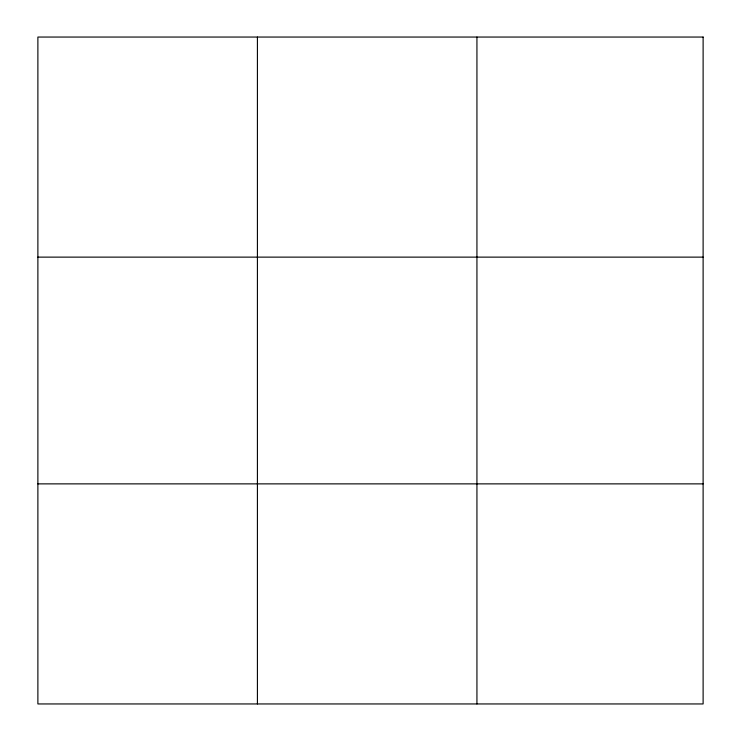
<?xml version="1.0" encoding="UTF-8"?>
<svg xmlns="http://www.w3.org/2000/svg" width="741" height="741" viewBox="0 0 741 741"><rect width="100%" height="100%" fill="white"/><g stroke="black" fill="none" stroke-linecap="round" stroke-linejoin="round"><path stroke-width="1.11" d="M257.414 703.95L257.414 37.05M476.935 703.95L476.935 37.05M37.884 257.127L703.116 257.127M37.884 483.873L703.116 483.873M703.116 37.05L703.116 703.95L37.884 703.95L37.884 37.05L703.116 37.05"/></g></svg>
